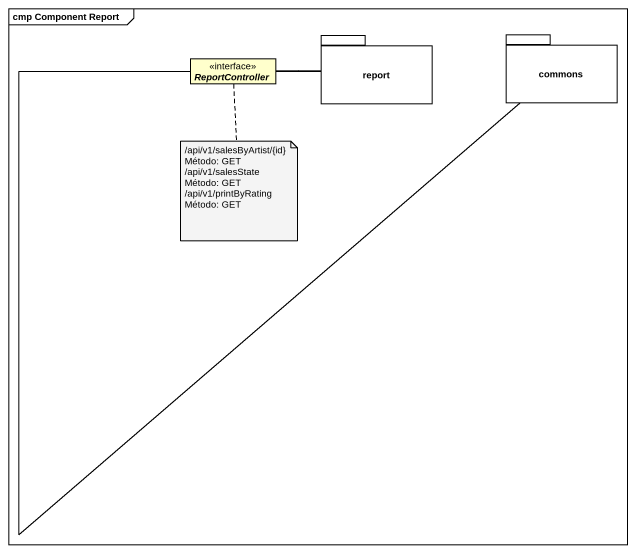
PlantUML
@startuml
mainframe cmp Component Report
hide circle
hide empty members
package report {
}
package commons {
}
interface ReportController
report -right- commons
report -left- ReportController
note bottom of ReportController
  /api/v1/salesByArtist/{id}
  Método: GET
  /api/v1/salesState
  Método: GET
  /api/v1/printByRating
  Método: GET
end note
@enduml
